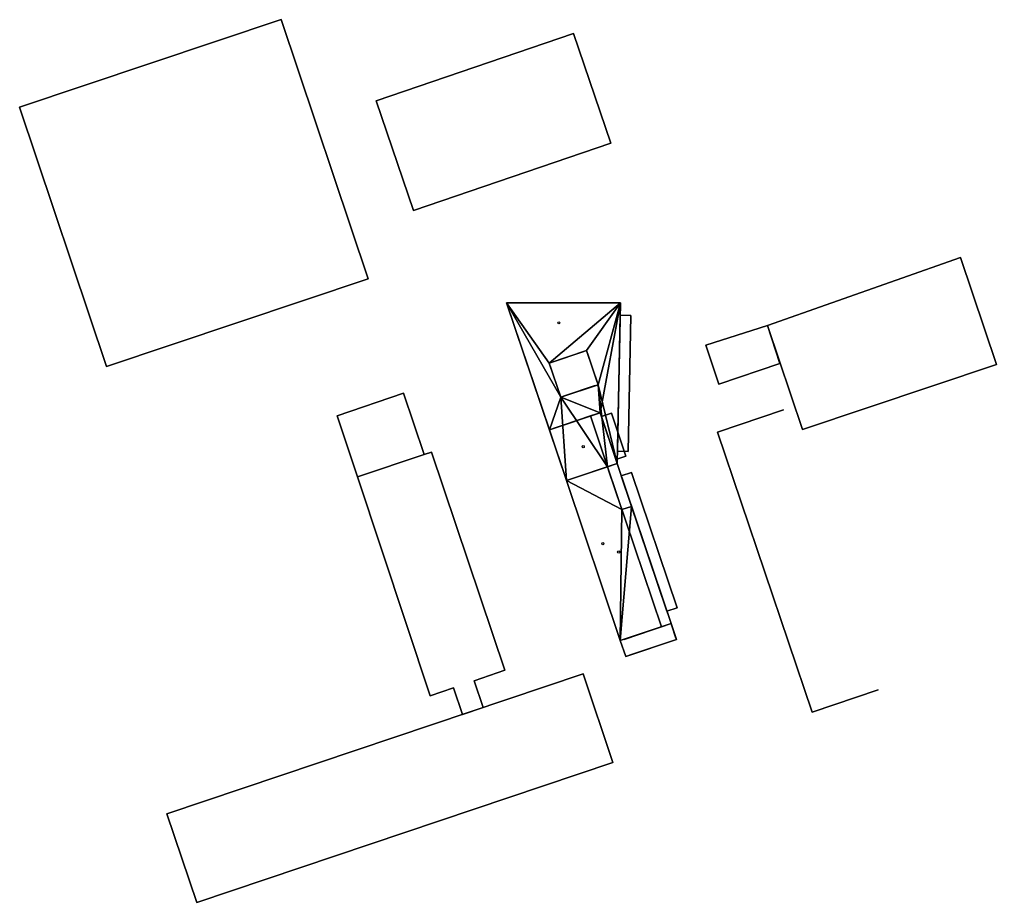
# Model space of a CAD drawing. Header units: metres. Extents: x -113 to 84, y -178 to 77.
# Drawn here: x -99.1 to 83.6, y -88.3 to 76.7 of the extents above; entities that cross this region are included whole.
import ezdxf

# ---------------------------------------------------------------- set-up
doc = ezdxf.new("R2010")
doc.units = ezdxf.units.M

msp = doc.modelspace()

# ---------------------------------------------------------------- linework, layer by layer
at = {"layer": 'Fixed Shading', "color": 5}
for points in [[(-99.05578, 60.28612, 16.83666), (-99.05578, 60.28612), (-50.12135, 76.69139), (-50.12135, 76.69139, 16.83666)], [(-50.12135, 76.69139, 16.83666), (-50.12135, 76.69139), (-99.05578, 60.28612), (-99.05578, 60.28612, 16.83666)], [(-50.12135, 76.69139, 16.83666), (-50.12135, 76.69139), (-33.87921, 28.24288), (-33.87921, 28.24288, 16.83666)], [(-33.87921, 28.24288, 16.83666), (-33.87921, 28.24288), (-50.12135, 76.69139), (-50.12135, 76.69139, 16.83666)], [(4.53451, 74.08788, 84.03271), (4.53451, 74.08788), (-32.37431, 61.52502), (-32.37431, 61.52502, 84.03271)], [(-32.37431, 61.52502, 84.03271), (-32.37431, 61.52502), (4.53451, 74.08788), (4.53451, 74.08788, 84.03271)], [(11.51339, 53.58423, 84.03271), (11.51339, 53.58423), (4.53451, 74.08788), (4.53451, 74.08788, 84.03271)], [(4.53451, 74.08788, 84.03271), (4.53451, 74.08788), (11.51339, 53.58423), (11.51339, 53.58423, 84.03271)], [(-82.81353, 11.83755, 16.83666), (-82.81353, 11.83755), (-99.05578, 60.28612), (-99.05578, 60.28612, 16.83666)], [(-99.05578, 60.28612, 16.83666), (-99.05578, 60.28612), (-82.81353, 11.83755), (-82.81353, 11.83755, 16.83666)], [(-32.37431, 61.52502, 84.03271), (-32.37431, 61.52502), (-25.39543, 41.02142), (-25.39543, 41.02142, 84.03271)], [(-25.39543, 41.02142, 84.03271), (-25.39543, 41.02142), (-32.37431, 61.52502), (-32.37431, 61.52502, 84.03271)], [(11.51339, 53.58423, 84.03271), (11.51339, 53.58423), (-25.39543, 41.02142), (-25.39543, 41.02142, 84.03271)], [(-25.39543, 41.02142, 84.03271), (-25.39543, 41.02142), (11.51339, 53.58423), (11.51339, 53.58423, 84.03271)], [(40.75317, 19.50664, 24.84804), (40.75317, 19.50664), (76.87605, 32.18689), (76.87605, 32.18689, 24.84804)], [(76.87605, 32.18689, 24.84804), (76.87605, 32.18689), (40.75317, 19.50664), (40.75317, 19.50664, 24.84804)], [(76.87605, 32.18689, 24.84804), (76.87605, 32.18689), (83.58371, 12.2342), (83.58371, 12.2342, 24.84804)], [(83.58371, 12.2342, 24.84804), (83.58371, 12.2342), (76.87605, 32.18689), (76.87605, 32.18689, 24.84804)], [(-33.87921, 28.24288, 16.83666), (-33.87921, 28.24288), (-82.81353, 11.83755), (-82.81353, 11.83755, 16.83666)], [(-82.81353, 11.83755, 16.83666), (-82.81353, 11.83755), (-33.87921, 28.24288), (-33.87921, 28.24288, 16.83666)], [(40.75317, 19.50664, 3.99242), (40.75317, 19.50664), (29.23964, 15.82979), (29.23964, 15.82979, 3.99242)], [(29.23964, 15.82979, 3.99242), (29.23964, 15.82979), (40.75317, 19.50664), (40.75317, 19.50664, 3.99242)], [(47.2989, 0.03608, 24.84804), (47.2989, 0.03608), (40.75317, 19.50664), (40.75317, 19.50664, 24.84804)], [(40.75317, 19.50664, 24.84804), (40.75317, 19.50664), (47.2989, 0.03608), (47.2989, 0.03608, 24.84804)], [(43.1126, 12.41454, 3.99242), (43.1126, 12.41454), (40.75317, 19.50664), (40.75317, 19.50664, 3.99242)], [(40.75317, 19.50664, 3.99242), (40.75317, 19.50664), (43.1126, 12.41454), (43.1126, 12.41454, 3.99242)], [(29.23964, 15.82979, 3.99242), (29.23964, 15.82979), (31.69073, 8.5151), (31.69073, 8.5151, 3.99242)], [(31.69073, 8.5151, 3.99242), (31.69073, 8.5151), (29.23964, 15.82979), (29.23964, 15.82979, 3.99242)], [(31.69073, 8.5151, 3.99242), (31.69073, 8.5151), (43.1126, 12.41454), (43.1126, 12.41454, 3.99242)], [(43.1126, 12.41454, 3.99242), (43.1126, 12.41454), (31.69073, 8.5151), (31.69073, 8.5151, 3.99242)], [(83.58371, 12.2342, 24.84804), (83.58371, 12.2342), (47.2989, 0.03608), (47.2989, 0.03608, 24.84804)], [(47.2989, 0.03608, 24.84804), (47.2989, 0.03608), (83.58371, 12.2342), (83.58371, 12.2342, 24.84804)], [(-39.70251, 2.61954, 21.93494), (-39.70251, 2.61954), (-27.24321, 6.83029), (-27.24321, 6.83029, 21.93494)], [(-27.24321, 6.83029, 21.93494), (-27.24321, 6.83029), (-39.70251, 2.61954), (-39.70251, 2.61954, 21.93494)], [(-27.24321, 6.83029, 21.93494), (-27.24321, 6.83029), (-23.38244, -4.59294), (-23.38244, -4.59294, 21.93494)], [(-23.38244, -4.59294, 21.93494), (-23.38244, -4.59294), (-27.24321, 6.83029), (-27.24321, 6.83029, 21.93494)], [(31.41186, -0.41541, 12.66489), (31.41186, -0.41541), (43.75148, 3.76466), (43.75148, 3.76466, 12.66489)], [(43.75148, 3.76466, 12.66489), (43.75148, 3.76466), (31.41186, -0.41541), (31.41186, -0.41541, 12.66489)], [(-35.84181, -8.80373, 21.93494), (-35.84181, -8.80373), (-39.70251, 2.61954), (-39.70251, 2.61954, 21.93494)], [(-39.70251, 2.61954, 21.93494), (-39.70251, 2.61954), (-35.84181, -8.80373), (-35.84181, -8.80373, 21.93494)], [(49.14228, -52.75581, 12.66489), (49.14228, -52.75581), (31.41186, -0.41541), (31.41186, -0.41541, 12.66489)], [(31.41186, -0.41541, 12.66489), (31.41186, -0.41541), (49.14228, -52.75581), (49.14228, -52.75581, 12.66489)], [(-23.38244, -4.59294, 21.93494), (-23.38244, -4.59294), (-35.84181, -8.80373), (-35.84181, -8.80373, 21.93494)], [(-35.84181, -8.80373, 21.93494), (-35.84181, -8.80373), (-23.38244, -4.59294), (-23.38244, -4.59294, 21.93494)], [(-23.38244, -4.59294, 17.09608), (-23.38244, -4.59294), (-22.06247, -4.14684), (-22.06247, -4.14684, 17.09608)], [(-22.06247, -4.14684, 17.09608), (-22.06247, -4.14684), (-23.38244, -4.59294), (-23.38244, -4.59294, 17.09608)], [(-22.06247, -4.14684, 17.09608), (-22.06247, -4.14684), (-8.33865, -44.94572), (-8.33865, -44.94572, 17.09608)], [(-8.33865, -44.94572, 17.09608), (-8.33865, -44.94572), (-22.06247, -4.14684), (-22.06247, -4.14684, 17.09608)], [(-22.29513, -49.69089, 17.09608), (-22.29513, -49.69089), (-35.84181, -8.8037), (-35.84181, -8.8037, 17.09608)], [(-35.84181, -8.8037, 17.09608), (-35.84181, -8.8037), (-22.29513, -49.69089), (-22.29513, -49.69089, 17.09608)], [(-71.50231, -71.7842, 31.47838), (-71.50231, -71.7842), (6.28987, -45.61862), (6.28987, -45.61862, 31.47838)], [(6.28987, -45.61862, 31.47838), (6.28987, -45.61862), (-71.50231, -71.7842), (-71.50231, -71.7842, 31.47838)], [(-8.33865, -44.94572, 17.09608), (-8.33865, -44.94572), (-14.08067, -46.89107), (-14.08067, -46.89107, 17.09608)], [(-14.08067, -46.89107, 17.09608), (-14.08067, -46.89107), (-8.33865, -44.94572), (-8.33865, -44.94572, 17.09608)], [(6.28987, -45.61862, 31.47838), (6.28987, -45.61862), (11.85874, -62.17512), (11.85874, -62.17512, 31.47838)], [(11.85874, -62.17512, 31.47838), (11.85874, -62.17512), (6.28987, -45.61862), (6.28987, -45.61862, 31.47838)], [(-14.08067, -46.89107, 17.09608), (-14.08067, -46.89107), (-12.38385, -51.89962), (-12.38385, -51.89962, 17.09608)], [(-12.38385, -51.89962, 17.09608), (-12.38385, -51.89962), (-14.08067, -46.89107), (-14.08067, -46.89107, 17.09608)], [(-17.95465, -48.22035, 17.09608), (-17.95465, -48.22035), (-22.29513, -49.69089), (-22.29513, -49.69089, 17.09608)], [(-22.29513, -49.69089, 17.09608), (-22.29513, -49.69089), (-17.95465, -48.22035), (-17.95465, -48.22035, 17.09608)], [(-16.26576, -53.20526, 17.09608), (-16.26576, -53.20526), (-17.95465, -48.22035), (-17.95465, -48.22035, 17.09608)], [(-17.95465, -48.22035, 17.09608), (-17.95465, -48.22035), (-16.26576, -53.20526), (-16.26576, -53.20526, 17.09608)], [(61.4819, -48.57574, 12.66489), (61.4819, -48.57574), (49.14228, -52.75581), (49.14228, -52.75581, 12.66489)], [(49.14228, -52.75581, 12.66489), (49.14228, -52.75581), (61.4819, -48.57574), (61.4819, -48.57574, 12.66489)], [(-12.38385, -51.89962, 17.09608), (-12.38385, -51.89962), (-16.26576, -53.20526), (-16.26576, -53.20526, 17.09608)], [(-16.26576, -53.20526, 17.09608), (-16.26576, -53.20526), (-12.38385, -51.89962), (-12.38385, -51.89962, 17.09608)], [(11.85874, -62.17512, 31.47838), (11.85874, -62.17512), (-65.93345, -88.34071), (-65.93345, -88.34071, 31.47838)], [(-65.93345, -88.34071, 31.47838), (-65.93345, -88.34071), (11.85874, -62.17512), (11.85874, -62.17512, 31.47838)], [(-65.93345, -88.34071, 31.47838), (-65.93345, -88.34071), (-71.50231, -71.7842), (-71.50231, -71.7842, 31.47838)], [(-71.50231, -71.7842, 31.47838), (-71.50231, -71.7842), (-65.93345, -88.34071), (-65.93345, -88.34071, 31.47838)]]:
    msp.add_3dface(points, dxfattribs=at)
at = {"layer": 'L0_ZONE1', "color": 10}
msp.add_circle((9.9962, -21.26526, 0.8), 0.2, dxfattribs=at)
at = {"layer": 'L0_ZONE1', "color": 8}
msp.add_3dface([(13.26076, -39.40357, 3), (22.73845, -36.21397, 3), (12.66728, -6.28809, 3), (3.18959, -9.47768, 3)], dxfattribs=at)
at = {"layer": 'L0_ZONE1', "color": 3}
for points in [[(3.18959, -9.47768, 3), (3.18959, -9.47768), (10.84187, -6.90241), (10.84187, -6.90241, 3)], [(13.53826, -14.91454, 3), (13.53826, -14.91454), (10.84187, -6.90241), (10.84187, -6.90241, 3)], [(3.18959, -9.47768, 3), (3.18959, -9.47768), (13.26076, -39.40357), (13.26076, -39.40357, 3)], [(15.36366, -14.30022, 3), (15.36366, -14.30022), (13.53826, -14.91454), (13.53826, -14.91454, 3)], [(22.73845, -36.21397, 3), (22.73845, -36.21397), (15.36366, -14.30022), (15.36366, -14.30022, 3)], [(22.73845, -36.21397, 3), (22.73845, -36.21397), (13.26076, -39.40357), (13.26076, -39.40357, 3)]]:
    msp.add_3dface(points, dxfattribs=at)
at = {"layer": 'L0_ZONE1', "color": 2}
for points in [[(13.53826, -14.91454), (3.18959, -9.47768), (10.84187, -6.90241)], [(3.18959, -9.47768), (13.53826, -14.91454), (13.26076, -39.40357)], [(13.26076, -39.40357), (15.36366, -14.30022), (22.73845, -36.21397)], [(15.36366, -14.30022), (13.26076, -39.40357), (13.53826, -14.91454)]]:
    msp.add_3dface(points, dxfattribs=at)
at = {"layer": 'L0_ZONE1', "color": 4}
for points in [[(13.3316, -14.30046, 2.77007), (13.3316, -14.30046, 0.22993), (11.04853, -7.51648, 0.22993), (11.04853, -7.51648, 2.77007)], [(22.01205, -36.45844, 2.77007), (22.01205, -36.45844, 0.22993), (13.98717, -39.15911, 0.22993), (13.98717, -39.15911, 2.77007)]]:
    msp.add_3dface(points, dxfattribs=at)
at = {"layer": 'L0_ZONE2', "color": 10}
msp.add_circle((1.75599, 19.99201, 0.8), 0.2, dxfattribs=at)
at = {"layer": 'L0_ZONE2', "color": 3}
for points in [[(3.18959, -9.47768), (-7.99886, 23.76814), (3.18959, -9.47768, 3)], [(0, 0, 3), (3.18959, -9.47768, 3), (-7.99886, 23.76814)], [(-7.99886, 23.76814, 3), (0, 0, 3), (-7.99886, 23.76814)], [(-7.99886, 23.76814, 3), (-7.99886, 23.76814), (13.28439, 23.7255), (13.28439, 23.7255, 3)], [(12.66728, -6.28809, 3), (12.66728, -6.28809), (13.28439, 23.7255), (13.28439, 23.7255, 3)], [(6.94426, 14.8253, 3), (6.94426, 14.8253), (-0.01757, 12.48238), (-0.01757, 12.48238, 3)], [(9.0943, 8.43658, 3), (9.0943, 8.43658), (6.94426, 14.8253), (6.94426, 14.8253, 3)], [(-0.01757, 12.48238, 3), (-0.01757, 12.48238), (2.13247, 6.09366), (2.13247, 6.09366, 3)], [(2.13247, 6.09366, 3), (2.13247, 6.09366), (9.0943, 8.43658), (9.0943, 8.43658, 3)], [(10.84187, -6.90241, 3), (10.84187, -6.90241), (3.18959, -9.47768), (3.18959, -9.47768, 3)], [(12.66728, -6.28809, 3), (12.66728, -6.28809), (10.84187, -6.90241), (10.84187, -6.90241, 3)]]:
    msp.add_3dface(points, dxfattribs=at)
at = {"layer": 'L0_ZONE2', "color": 2}
for points in [[(-7.99886, 23.76814), (2.13247, 6.09366), (3.18959, -9.47768)], [(13.28439, 23.7255), (-0.01757, 12.48238), (-7.99886, 23.76814)], [(2.13247, 6.09366), (-7.99886, 23.76814), (-0.01757, 12.48238)], [(6.94426, 14.8253), (-0.01757, 12.48238), (13.28439, 23.7255)], [(6.94426, 14.8253), (13.28439, 23.7255), (9.0943, 8.43658)], [(13.28439, 23.7255), (12.66728, -6.28809), (9.0943, 8.43658)], [(9.0943, 8.43658), (10.84187, -6.90241), (2.13247, 6.09366)], [(12.66728, -6.28809), (10.84187, -6.90241), (9.0943, 8.43658)], [(10.84187, -6.90241), (3.18959, -9.47768), (2.13247, 6.09366)]]:
    msp.add_3dface(points, dxfattribs=at)
at = {"layer": 'L0_ZONE2', "color": 8}
for points in [[(-7.99886, 23.76814, 3), (0, 0, 3), (2.13247, 6.09366, 3)], [(2.13247, 6.09366, 3), (-0.01757, 12.48238, 3), (-7.99886, 23.76814, 3)], [(13.28439, 23.7255, 3), (-7.99886, 23.76814, 3), (-0.01757, 12.48238, 3)], [(6.94426, 14.8253, 3), (13.28439, 23.7255, 3), (-0.01757, 12.48238, 3)], [(6.94426, 14.8253, 3), (9.0943, 8.43658, 3), (13.28439, 23.7255, 3)], [(9.0943, 8.43658, 3), (9.47768, 3.18959, 3), (13.28439, 23.7255, 3)], [(12.66728, -6.28809, 3), (13.28439, 23.7255, 3), (9.47768, 3.18959, 3)], [(9.0943, 8.43658, 3), (2.13247, 6.09366, 3), (9.47768, 3.18959, 3)], [(9.47768, 3.18959, 3), (2.13247, 6.09366, 3), (0, 0, 3)], [(9.47768, 3.18959, 3), (0, 0, 3), (3.18959, -9.47768, 3), (12.66728, -6.28809, 3)]]:
    msp.add_3dface(points, dxfattribs=at)
at = {"layer": 'L0_ZONE2', "color": 4}
for points in [[(-6.36764, 23.76487, 2.77007), (-6.36764, 23.76487, 0.22993), (11.65317, 23.72877, 0.22993), (11.65317, 23.72877, 2.77007)], [(12.71458, -3.98775, 2.77007), (12.71458, -3.98775, 0.22993), (13.2371, 21.42516, 0.22993), (13.2371, 21.42516, 2.77007)], [(6.41068, 14.64573, 2.77007), (6.41068, 14.64573, 0.22993), (0.51601, 12.66195, 0.22993), (0.51601, 12.66195, 2.77007)], [(8.92951, 8.92623, 2.77007), (8.92951, 8.92623, 0.22993), (7.10905, 14.33565, 0.22993), (7.10905, 14.33565, 2.77007)], [(0.14721, 11.99273, 2.77007), (0.14721, 11.99273, 0.22993), (1.96768, 6.58332, 0.22993), (1.96768, 6.58332, 2.77007)], [(2.66605, 6.27323, 2.77007), (2.66605, 6.27323, 0.22993), (8.56072, 8.25701, 0.22993), (8.56072, 8.25701, 2.77007)]]:
    msp.add_3dface(points, dxfattribs=at)
at = {"layer": 'L0_ZONE2', "color": 6}
for points in [[(12.71458, -3.98775, 2.77007), (14.71415, -4.02886, 2.77007), (15.23667, 21.38404, 2.77007), (13.2371, 21.42516, 2.77007)], [(13.2371, 21.42516, 2.77007), (15.23667, 21.38404, 2.77007), (14.71415, -4.02886, 2.77007), (12.71458, -3.98775, 2.77007)], [(13.2371, 21.42516, 0.22993), (15.23667, 21.38404, 0.22993), (14.71415, -4.02886, 0.22993), (12.71458, -3.98775, 0.22993)], [(12.71458, -3.98775, 0.22993), (14.71415, -4.02886, 0.22993), (15.23667, 21.38404, 0.22993), (13.2371, 21.42516, 0.22993)], [(15.23667, 21.38404, 2.77007), (15.23667, 21.38404, 0.22993), (13.2371, 21.42516, 0.22993), (13.2371, 21.42516, 2.77007)], [(13.2371, 21.42516, 2.77007), (13.2371, 21.42516, 0.22993), (15.23667, 21.38404, 0.22993), (15.23667, 21.38404, 2.77007)], [(12.71458, -3.98775, 2.77007), (12.71458, -3.98775, 0.22993), (14.71415, -4.02886, 0.22993), (14.71415, -4.02886, 2.77007)], [(14.71415, -4.02886, 2.77007), (14.71415, -4.02886, 0.22993), (12.71458, -3.98775, 0.22993), (12.71458, -3.98775, 2.77007)]]:
    msp.add_3dface(points, dxfattribs=at)
at = {"layer": 'L1_ZONE1', "color": 10}
msp.add_circle((12.96402, -22.84583, 3.8), 0.2, dxfattribs=at)
at = {"layer": 'L1_ZONE1', "color": 3}
for points in [[(3.18959, -9.47768, 6), (3.18959, -9.47768, 3), (12.66728, -6.28809, 3), (12.66728, -6.28809, 6)], [(22.73845, -36.21397, 6), (22.73845, -36.21397, 3), (12.66728, -6.28809, 3), (12.66728, -6.28809, 6)], [(3.18959, -9.47768, 6), (3.18959, -9.47768, 3), (13.26076, -39.40357, 3), (13.26076, -39.40357, 6)], [(13.26076, -39.40357, 6), (13.26076, -39.40357, 3), (22.73845, -36.21397, 3), (22.73845, -36.21397, 6)]]:
    msp.add_3dface(points, dxfattribs=at)
at = {"layer": 'L1_ZONE1', "color": 2}
msp.add_3dface([(3.18959, -9.47768, 3), (12.66728, -6.28809, 3), (22.73845, -36.21397, 3), (13.26076, -39.40357, 3)], dxfattribs=at)
at = {"layer": 'L1_ZONE1', "color": 8}
msp.add_3dface([(22.73845, -36.21397, 6), (12.66728, -6.28809, 6), (3.18959, -9.47768, 6), (13.26076, -39.40357, 6)], dxfattribs=at)
at = {"layer": 'L1_ZONE1', "color": 6}
for points in [[(13.43917, -8.58172, 3.22993), (15.3347, -7.9438, 3.22993), (23.8621, -33.28243, 3.22993), (21.96656, -33.92035, 3.22993)], [(21.96656, -33.92035, 3.22993), (23.8621, -33.28243, 3.22993), (15.3347, -7.9438, 3.22993), (13.43917, -8.58172, 3.22993)], [(15.3347, -7.9438, 5.77007), (15.3347, -7.9438, 3.22993), (13.43917, -8.58172, 3.22993), (13.43917, -8.58172, 5.77007)], [(13.43917, -8.58172, 5.77007), (13.43917, -8.58172, 3.22993), (15.3347, -7.9438, 3.22993), (15.3347, -7.9438, 5.77007)], [(21.96656, -33.92035, 5.77007), (23.8621, -33.28243, 5.77007), (15.3347, -7.9438, 5.77007), (13.43917, -8.58172, 5.77007)], [(13.43917, -8.58172, 5.77007), (15.3347, -7.9438, 5.77007), (23.8621, -33.28243, 5.77007), (21.96656, -33.92035, 5.77007)], [(21.96656, -33.92035, 5.77007), (21.96656, -33.92035, 3.22993), (23.8621, -33.28243, 3.22993), (23.8621, -33.28243, 5.77007)], [(23.8621, -33.28243, 5.77007), (23.8621, -33.28243, 3.22993), (21.96656, -33.92035, 3.22993), (21.96656, -33.92035, 5.77007)]]:
    msp.add_3dface(points, dxfattribs=at)
at = {"layer": 'L1_ZONE1', "color": 4}
for points in [[(21.96656, -33.92035, 5.77007), (21.96656, -33.92035, 3.22993), (13.43917, -8.58172, 3.22993), (13.43917, -8.58172, 5.77007)], [(13.98717, -39.15911, 5.77007), (13.98717, -39.15911, 3.22993), (22.01205, -36.45844, 3.22993), (22.01205, -36.45844, 5.77007)]]:
    msp.add_3dface(points, dxfattribs=at)
at = {"layer": 'L1_ZONE2', "color": 10}
msp.add_circle((6.33364, -3.14405, 3.8), 0.2, dxfattribs=at)
at = {"layer": 'L1_ZONE2', "color": 3}
for points in [[(0, 0, 6), (0, 0, 3), (9.47768, 3.18959, 3), (9.47768, 3.18959, 6)], [(9.47768, 3.18959, 6), (9.47768, 3.18959, 3), (12.66728, -6.28809, 3), (12.66728, -6.28809, 6)], [(3.18959, -9.47768, 6), (3.18959, -9.47768, 3), (0, 0, 3), (0, 0, 6)], [(12.66728, -6.28809, 6), (12.66728, -6.28809, 3), (3.18959, -9.47768, 3), (3.18959, -9.47768, 6)]]:
    msp.add_3dface(points, dxfattribs=at)
at = {"layer": 'L1_ZONE2', "color": 2}
msp.add_3dface([(12.66728, -6.28809, 3), (3.18959, -9.47768, 3), (0, 0, 3), (9.47768, 3.18959, 3)], dxfattribs=at)
at = {"layer": 'L1_ZONE2', "color": 8}
msp.add_3dface([(9.47768, 3.18959, 6), (0, 0, 6), (3.18959, -9.47768, 6), (12.66728, -6.28809, 6)], dxfattribs=at)
at = {"layer": 'L1_ZONE2', "color": 4}
for points in [[(0.7264, 0.24446, 5.77007), (0.7264, 0.24446, 3.22993), (8.75128, 2.94513, 3.22993), (8.75128, 2.94513, 5.77007)], [(9.72215, 2.46319, 5.77007), (9.72215, 2.46319, 3.22993), (12.42282, -5.56169, 3.22993), (12.42282, -5.56169, 5.77007)]]:
    msp.add_3dface(points, dxfattribs=at)
at = {"layer": 'L2_ZONE1', "color": 10}
msp.add_circle((12.96402, -22.84583, 6.8), 0.2, dxfattribs=at)
at = {"layer": 'L2_ZONE1', "color": 3}
for points in [[(3.18959, -9.47768, 6), (12.66728, -6.28809, 6), (3.18959, -9.47768, 9)], [(12.66728, -6.28809, 6), (12.66728, -6.28809, 9), (3.18959, -9.47768, 9)], [(12.66728, -6.28809, 9), (10.8835, -6.8884, 11.94964), (3.18959, -9.47768, 9)], [(12.66728, -6.28809, 9), (12.66728, -6.28809, 6), (22.73845, -36.21397, 6), (22.73845, -36.21397, 9)], [(3.18959, -9.47768, 9), (13.26076, -39.40357, 9), (3.18959, -9.47768, 6)], [(13.26076, -39.40357, 6), (3.18959, -9.47768, 6), (13.26076, -39.40357, 9)], [(14.26271, -42.38079, 6), (23.7404, -39.1912, 6), (22.73845, -36.21397, 6), (13.26076, -39.40357, 6)], [(13.26076, -39.40357, 9), (20.95467, -36.81428, 11.94964), (22.73845, -36.21397, 9)], [(22.73845, -36.21397, 9), (22.73845, -36.21397, 6), (23.7404, -39.1912, 6), (23.7404, -39.1912, 9)], [(13.26076, -39.40357, 9), (14.26271, -42.38079, 9), (13.26076, -39.40357, 6)], [(14.26271, -42.38079, 6), (13.26076, -39.40357, 6), (14.26271, -42.38079, 9)], [(23.7404, -39.1912, 9), (23.7404, -39.1912, 6), (14.26271, -42.38079, 6), (14.26271, -42.38079, 9)]]:
    msp.add_3dface(points, dxfattribs=at)
at = {"layer": 'L2_ZONE1', "color": 2}
msp.add_3dface([(13.26076, -39.40357, 6), (3.18959, -9.47768, 6), (12.66728, -6.28809, 6), (22.73845, -36.21397, 6)], dxfattribs=at)
at = {"layer": 'L2_ZONE1', "color": 8}
for points in [[(10.8835, -6.8884, 11.94964), (3.18959, -9.47768, 9), (13.26076, -39.40357, 9), (20.95467, -36.81428, 11.94964)], [(20.95467, -36.81428, 11.94964), (22.73845, -36.21397, 9), (12.66728, -6.28809, 9), (10.8835, -6.8884, 11.94964)], [(13.26076, -39.40357, 9), (14.26271, -42.38079, 9), (23.7404, -39.1912, 9), (22.73845, -36.21397, 9)]]:
    msp.add_3dface(points, dxfattribs=at)
at = {"layer": 'L2_ZONE1', "color": 4}
for points in [[(22.81524, -36.44216, 8.77007), (22.81524, -36.44216, 6.22993), (23.6636, -38.96301, 6.22993), (23.6636, -38.96301, 8.77007)], [(23.01399, -39.43566, 8.77007), (23.01399, -39.43566, 6.22993), (14.98911, -42.13633, 6.22993), (14.98911, -42.13633, 8.77007)]]:
    msp.add_3dface(points, dxfattribs=at)
at = {"layer": 'L2_ZONE2', "color": 10}
msp.add_circle((6.33364, -3.14405, 6.8), 0.2, dxfattribs=at)
at = {"layer": 'L2_ZONE2', "color": 3}
for points in [[(7.69391, 2.58929, 11.94964), (0, 0, 9), (9.47768, 3.18959, 9)], [(0, 0, 9), (0, 0, 6), (9.47768, 3.18959, 6), (9.47768, 3.18959, 9)], [(12.66728, -6.28809, 9), (12.66728, -6.28809, 6), (9.47768, 3.18959, 6), (9.47768, 3.18959, 9)], [(3.18959, -9.47768, 9), (3.18959, -9.47768, 6), (0, 0, 6), (0, 0, 9)], [(3.18959, -9.47768, 9), (12.66728, -6.28809, 6), (3.18959, -9.47768, 6)], [(3.18959, -9.47768, 9), (12.66728, -6.28809, 9), (12.66728, -6.28809, 6)], [(3.18959, -9.47768, 9), (10.8835, -6.8884, 11.94964), (12.66728, -6.28809, 9)]]:
    msp.add_3dface(points, dxfattribs=at)
at = {"layer": 'L2_ZONE2', "color": 2}
msp.add_3dface([(12.66728, -6.28809, 6), (3.18959, -9.47768, 6), (0, 0, 6), (9.47768, 3.18959, 6)], dxfattribs=at)
at = {"layer": 'L2_ZONE2', "color": 8}
for points in [[(7.69391, 2.58929, 11.94964), (0, 0, 9), (3.18959, -9.47768, 9), (10.8835, -6.8884, 11.94964)], [(10.8835, -6.8884, 11.94964), (12.66728, -6.28809, 9), (9.47768, 3.18959, 9), (7.69391, 2.58929, 11.94964)]]:
    msp.add_3dface(points, dxfattribs=at)
at = {"layer": 'L2_ZONE2', "color": 4}
for points in [[(0.7264, 0.24446, 8.77007), (0.7264, 0.24446, 6.22993), (8.75128, 2.94513, 6.22993), (8.75128, 2.94513, 8.77007)], [(12.42282, -5.56169, 8.77007), (12.42282, -5.56169, 6.22993), (9.72215, 2.46319, 6.22993), (9.72215, 2.46319, 8.77007)]]:
    msp.add_3dface(points, dxfattribs=at)
at = {"layer": 'L2_ZONE2', "color": 6}
for points in [[(12.42282, -5.56169, 8.77007), (14.31835, -4.92377, 8.77007), (11.61768, 3.10111, 8.77007), (9.72215, 2.46319, 8.77007)], [(9.72215, 2.46319, 8.77007), (11.61768, 3.10111, 8.77007), (14.31835, -4.92377, 8.77007), (12.42282, -5.56169, 8.77007)], [(9.72215, 2.46319, 6.22993), (11.61768, 3.10111, 6.22993), (14.31835, -4.92377, 6.22993), (12.42282, -5.56169, 6.22993)], [(12.42282, -5.56169, 6.22993), (14.31835, -4.92377, 6.22993), (11.61768, 3.10111, 6.22993), (9.72215, 2.46319, 6.22993)], [(11.61768, 3.10111, 8.77007), (11.61768, 3.10111, 6.22993), (9.72215, 2.46319, 6.22993), (9.72215, 2.46319, 8.77007)], [(9.72215, 2.46319, 8.77007), (9.72215, 2.46319, 6.22993), (11.61768, 3.10111, 6.22993), (11.61768, 3.10111, 8.77007)], [(12.42282, -5.56169, 8.77007), (12.42282, -5.56169, 6.22993), (14.31835, -4.92377, 6.22993), (14.31835, -4.92377, 8.77007)], [(14.31835, -4.92377, 8.77007), (14.31835, -4.92377, 6.22993), (12.42282, -5.56169, 6.22993), (12.42282, -5.56169, 8.77007)]]:
    msp.add_3dface(points, dxfattribs=at)

doc.saveas('drawing.dxf')
